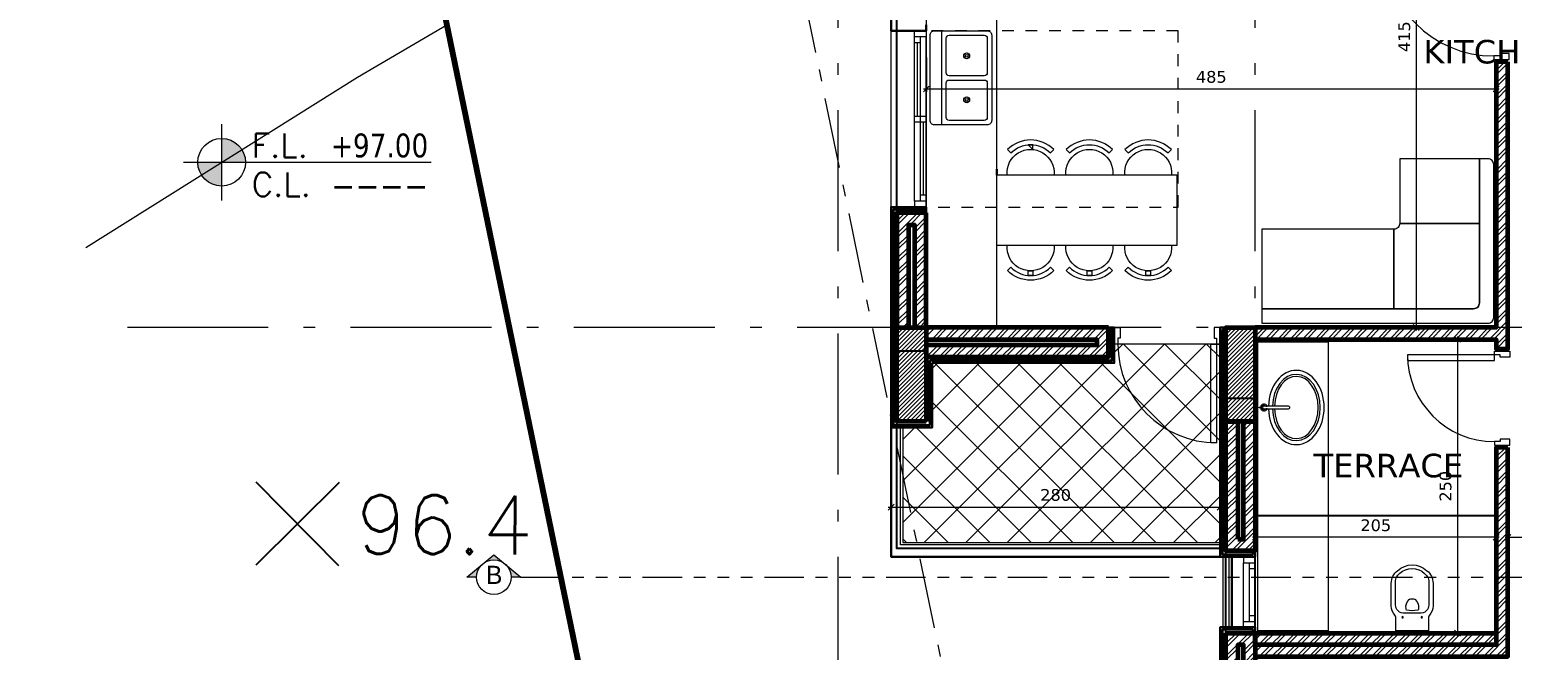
# Model space of a CAD drawing. Header units: inches. Extents: x -48 to 777, y -156 to 510.
# Drawn here: x 186.6 to 199.21, y 240.11 to 245.39 of the extents above; entities that cross this region are included whole.
import ezdxf
from ezdxf.enums import TextEntityAlignment as Align

# ---------------------------------------------------------------- set-up
doc = ezdxf.new("R2010")
doc.units = ezdxf.units.IN
doc.header["$MEASUREMENT"] = 0
doc.set_wipeout_variables(frame=1)
for name, pattern in [('ACAD_ISO06W100', [36, 24, -3, 0, -3, 0, -3, 0, -3]), ('ACAD_ISO10W100', [18, 12, -3, 0, -3]), ('HIDDEN', [0.375, 0.25, -0.125]), ('NUHA', [1.45, 0.75, -0.25, 0.2, -0.25])]:
    doc.linetypes.add(name, pattern=pattern)
doc.layers.get('Defpoints').update_dxf_attribs({"lineweight": 5})
for name, color, linetype, lineweight in [('A-AXIS', 253, 'ACAD_ISO10W100', 5), ('A-AXIS ST', 251, 'ACAD_ISO10W100', 5), ('A-DIM', 9, 'Continuous', 5), ('A-DOORS', 38, 'Continuous', 20), ('A-FURN1', 211, 'Continuous', 15), ('A-HIDDEN', 254, 'HIDDEN', 5), ('A-LEVELS', 139, 'Continuous', 20), ('A-LIMIT LOT', 235, 'ACAD_ISO10W100', 20), ('A-PILLARS', 1, 'Continuous', 60), ('A-PROJECTION1', 6, 'Continuous', 30), ('A-SANITARY', 120, 'Continuous', 5), ('A-SIGNS1', 20, 'Continuous', 15), ('A-SIGNS2', 30, 'Continuous', 15), ('A-TEXT', 50, 'Continuous', 15), ('A-WALLS', 7, 'Continuous', 60), ('A-WINDOWS', 4, 'Continuous', 20), ('C-STONE', 42, 'Continuous', 30), ('C-WOOD', 28, 'Continuous', 30), ('D-GLASS', 171, 'Continuous', 20), ('D-STONE', 52, 'Continuous', 20), ('D-WOOD', 32, 'Continuous', 20), ('H-PILLARS', 61, 'Continuous', 5), ('H-TILING', 54, 'Continuous', 5), ('H-WALLS', 51, 'Continuous', 5)]:
    doc.layers.add(name, color=color, linetype=linetype, lineweight=lineweight)
for name, color, linetype in [('pts pc', 7, 'Continuous'), ('str-columns', 3, 'Continuous'), ('str-second-slab', 5, 'Continuous'), ('str-sunken-slabs', 5, 'Continuous')]:
    doc.layers.add(name, color=color, linetype=linetype)
doc.styles.add('2mm', font='simplex.shx', dxfattribs={"height": 0.5})
doc.styles.add('ROMAND', font='verdana.ttf')
doc.styles.add('ROMANS', font='romans__.ttf', dxfattribs={"height": 0.14})
doc.styles.add('Stretch', font='GOTHIC.TTF', dxfattribs={"width": 0.75, "height": 0.2})
doc.dimstyles.new('M-1.50', dxfattribs={"dimtxt": 0.1, "dimasz": 0.05, "dimexe": 0.025, "dimexo": 0.025, "dimgap": 0.05, "dimtad": 1, "dimlfac": 100, "dimrnd": 0.5, "dimzin": 9, "dimdsep": 46, "dimtxsty": 'ROMAND', "dimblk": 'OBLIQUE', "dimcen": 1, "dimdle": 0.025, "dimclrd": 256, "dimclre": 256, "dimclrt": 2, "dimadec": 0, "dimazin": 0, "dimtfac": 0.666667, "dimtmove": 2, "dimatfit": 3, "dimfxl": 0.04, "dimtolj": 1, "dimtzin": 5, "dimlwd": -1, "dimlwe": -1, "dimarcsym": 0})
pattern_1 = [(45, (-341.49175, -76.21088), (-0.053033009, 0.053033009), []), (45, (-341.4564, -76.21088), (-0.053033009, 0.053033009), [])]
pattern_2 = [(45, (0, 99), (-0.053033009, 0.053033009), []), (45, (0.035355, 99), (-0.053033009, 0.053033009), [])]

# ---------------------------------------------------------------- blocks, each defined once
blk = doc.blocks.new('AXIS')
at = {"layer": 'A-AXIS ST', "ltscale": 0.1}
for p, q in [((633.96853, 296.91777), (633.96853, 336.01919)), ((637.51853, 296.91777), (637.51853, 336.01919)), ((657.61853, 319.06933), (627.81853, 319.06933))]:
    blk.add_line(p, q, dxfattribs=at)
blk = doc.blocks.new('*U26')
for p, q in [((50, 100), (550, 100)), ((50, 50), (550, 50)), ((50, 0), (550, 0)), ((500, 50), (500, 0))]:
    blk.add_line(p, q)
for points in [[(0, 100), (50, 100), (50, 0), (0, 0)], [(100, 50), (100, 0)], [(600, 100), (550, 100), (550, 0), (600, 0)]]:
    blk.add_lwpolyline(points)
blk = doc.blocks.new('*U35')
for points in [[(130, -160), (100, -160), (100, -20), (150, -20), (150, -110), (130, -110), (130, -160)], [(970, -160), (1000, -160), (1000, -20), (950, -20), (950, -110), (970, -110), (970, -160)], [(920, -1000), (920, -160), (970, -160), (970, -1000)]]:
    blk.add_lwpolyline(points, close=True)
blk.add_arc((970, -160), 840, 180, 270)
blk = doc.blocks.new('_Oblique')
at = {"color": 0, "linetype": 'ByBlock', "lineweight": -2}
blk.add_line((-0.5, -0.5), (0.5, 0.5), dxfattribs=at)
blk = doc.blocks.new('*D1000')
at = {"layer": 'A-DIM', "transparency": 16777216}
for p, q in [((193.902, 241.329), (196.752, 241.329)), ((193.927, 241.304), (193.927, 241.304)), ((196.727, 241.304), (196.727, 241.304))]:
    blk.add_line(p, q, dxfattribs=at)
at = {"layer": 'Defpoints', "color": 0, "transparency": 16777216}
for p in [(193.927, 241.329), (196.727, 241.329), (196.727, 241.329)]:
    blk.add_point(p, dxfattribs=at)
at = {"layer": 'A-DIM', "transparency": 16777216, "xscale": 0.05, "yscale": 0.05, "zscale": 0.05, "rotation": 180}
blk.add_blockref('_Oblique', (193.927, 241.329), dxfattribs=at)
at = {"layer": 'A-DIM', "transparency": 16777216, "xscale": 0.05, "yscale": 0.05, "zscale": 0.05}
blk.add_blockref('_Oblique', (196.727, 241.329), dxfattribs=at)
at = {"layer": 'A-DIM', "color": 2, "transparency": 16777216, "insert": (195.327, 241.432), "char_height": 0.1, "attachment_point": 5, "style": 'ROMAND'}
blk.add_mtext('\\A1;280', dxfattribs=at)
blk = doc.blocks.new('*U998')
for p, q in [((50, 100), (1450, 100)), ((50, 50), (1450, 50)), ((50, 0), (1450, 0)), ((100, 100), (100, 50)), ((100, 75), (725, 75)), ((725, 0), (725, 100)), ((775, 0), (775, 100)), ((775, 25), (1400, 25)), ((1400, 0), (1400, 50))]:
    blk.add_line(p, q)
for points in [[(0, 100), (50, 100), (50, 0), (0, 0)], [(1500, 100), (1450, 100), (1450, 0), (1500, 0)]]:
    blk.add_lwpolyline(points)
blk = doc.blocks.new('*U1006')
for points in [[(720, 880), (720, -60), (770, -60), (770, 880)], [(-170, -60), (-200, -60), (-200, -190), (-150, -190), (-150, -110), (-170, -110), (-170, -60)], [(770, -60), (800, -60), (800, -190), (750, -190), (750, -110), (770, -110), (770, -60)]]:
    blk.add_lwpolyline(points, close=True)
blk.add_arc((770, -60), 940, 90, 180)
blk = doc.blocks.new('xcjvhcghfngf')
at = {"layer": 'A-FURN1'}
blk.add_line((538.473, 319.905), (538.473, 319.105), dxfattribs=at)
at = {"layer": 'A-FURN1', "extrusion": (0, 0, -1)}
blk.add_lwpolyline([(-538.473, 319.105), (-540.398, 319.105, -0.414214), (-540.448, 319.155), (-540.448, 320.455, -0.414214), (-540.398, 320.505), (-540.326, 320.505), (-540.326, 319.278, 0.414214), (-540.276, 319.228), (-538.473, 319.228)], format="xyb", dxfattribs=at)
blk.add_lwpolyline([(-540.326, 319.955), (-540.326, 320.505), (-539.648, 320.505), (-539.648, 319.955)], close=True, dxfattribs=at)
blk.add_lwpolyline([(-538.473, 319.228), (-539.598, 319.228), (-539.598, 319.905), (-538.473, 319.905)], dxfattribs=at)
blk.add_lwpolyline([(-539.598, 319.228), (-540.276, 319.228, -0.414214), (-540.326, 319.278), (-540.326, 319.955), (-539.648, 319.955, 0.414214), (-539.598, 319.905)], format="xyb", close=True, dxfattribs=at)
blk = doc.blocks.new('gchxfd')
blk.add_line((330.526, -18.61), (330.526, -17.81))
for points in [[(330.463, -18.61, -0.414214), (330.426, -18.573), (330.426, -17.848, -0.414214), (330.463, -17.81), (330.913, -17.81, -0.414214), (330.951, -17.848), (330.951, -18.573, -0.414214), (330.913, -18.61)], [(330.588, -18.192, -0.414214), (330.563, -18.167), (330.563, -17.873, -0.414214), (330.588, -17.848), (330.888, -17.848, -0.414214), (330.913, -17.873), (330.913, -18.167, -0.414214), (330.888, -18.192)], [(330.713, -18.023, -1), (330.763, -18.023, -1)], [(330.726, -18.023, -1), (330.751, -18.023, -1)], [(330.588, -18.573, -0.414214), (330.563, -18.548), (330.563, -18.254, -0.414214), (330.588, -18.229), (330.888, -18.229, -0.414214), (330.913, -18.254), (330.913, -18.548, -0.414214), (330.888, -18.573)], [(330.713, -18.398, -1), (330.763, -18.398, -1)], [(330.726, -18.398, -1), (330.751, -18.398, -1)]]:
    blk.add_lwpolyline(points, format="xyb", close=True)
blk = doc.blocks.new('*U1007')
for points in [[(720, 680), (720, -60), (770, -60), (770, 680)], [(30, -60), (0, -60), (0, -190), (50, -190), (50, -110), (30, -110), (30, -60)], [(770, -60), (800, -60), (800, -190), (750, -190), (750, -110), (770, -110), (770, -60)]]:
    blk.add_lwpolyline(points, close=True)
blk.add_arc((770, -60), 740, 90, 180)
blk = doc.blocks.new('fghjgcfd')
for points in [[(114.593, -90.621, 0.697476), (114.587, -90.654), (114.587, -90.663, -0.791584), (114.593, -90.612)], [(114.605, -90.824, -0.509087), (114.593, -90.833, -0.325305), (114.587, -90.824), (114.587, -90.638, -1), (114.605, -90.638)], [(114.605, -90.663), (114.605, -90.654, 0.697476), (114.599, -90.621), (114.599, -90.612, -0.791584)]]:
    blk.add_lwpolyline(points, format="xyb", close=True)
blk.add_lwpolyline([(114.599, -90.604), (114.593, -90.604), (114.593, -90.622), (114.599, -90.622)], close=True)
at = {"extrusion": (0, 0, -1)}
for major_axis, ratio, start_param, end_param in [((-0.28, 0), 0.75, 7.88683, 14.104318), ((-0.25, 0), 0.72, 7.890774, 14.100375), ((-0.235, 0), 0.702128, 7.893123, 14.098025)]:
    blk.add_ellipse((114.596, -90.883), major_axis=major_axis, ratio=ratio, start_param=start_param, end_param=end_param, dxfattribs=at)
blk = doc.blocks.new('A$C114C6178')
for points in [[(178, -212, 0.16864), (147, -133, -0.198912), (140, -115), (140, 0), (-140, 0), (-140, -115, -0.198912), (-147, -133, 0.16864), (-178, -212), (-178, -405, 0.225866), (-126, -511, 0.390178), (126, -511, 0.225866), (178, -405)], [(143, -232, 0.110329), (130, -181, 0.254034), (77, -150), (-77, -150, 0.254034), (-130, -181, 0.110329), (-143, -232), (-143, -405, 0.247706), (-106, -489, 0.390724), (106, -488, 0.246571), (143, -405)], [(55, -186, 0.338204), (47, -176, 0.109547), (-47, -176, 0.38369), (-52, -186, 0.252795), (-25, -266, 0.060555), (-21, -269, 0.083015), (0, -272, 0.083015), (21, -269, 0.060555), (25, -266, 0.250335)]]:
    blk.add_lwpolyline(points, format="xyb", close=True)
for centre in [(-82, -115), (82, -115)]:
    blk.add_circle(centre, 5.91)
blk = doc.blocks.new('*D1038')
at = {"layer": 'A-DIM', "transparency": 16777216}
for p, q in [((194.227, 245.156), (194.227, 244.863)), ((199.077, 245.093), (199.077, 244.863)), ((194.202, 244.888), (199.102, 244.888))]:
    blk.add_line(p, q, dxfattribs=at)
at = {"layer": 'Defpoints', "color": 0, "transparency": 16777216}
for p in [(194.227, 245.181), (199.077, 245.118), (199.077, 244.888)]:
    blk.add_point(p, dxfattribs=at)
at = {"layer": 'A-DIM', "transparency": 16777216, "xscale": 0.05, "yscale": 0.05, "zscale": 0.05, "rotation": 180}
blk.add_blockref('_Oblique', (194.227, 244.888), dxfattribs=at)
at = {"layer": 'A-DIM', "transparency": 16777216, "xscale": 0.05, "yscale": 0.05, "zscale": 0.05}
blk.add_blockref('_Oblique', (199.077, 244.888), dxfattribs=at)
at = {"layer": 'A-DIM', "color": 2, "transparency": 16777216, "insert": (196.652, 244.99), "char_height": 0.1, "attachment_point": 5, "style": 'ROMAND'}
blk.add_mtext('\\A1;485', dxfattribs=at)
blk = doc.blocks.new('*D1039')
at = {"layer": 'A-DIM', "transparency": 16777216}
for p, q in [((198.121, 247.008), (198.421, 247.008)), ((198.396, 247.033), (198.396, 242.832)), ((198.571, 242.857), (198.371, 242.857))]:
    blk.add_line(p, q, dxfattribs=at)
at = {"layer": 'Defpoints', "color": 0, "transparency": 16777216}
for p in [(198.096, 247.008), (198.396, 242.857), (198.596, 242.857)]:
    blk.add_point(p, dxfattribs=at)
at = {"layer": 'A-DIM', "transparency": 16777216, "xscale": 0.05, "yscale": 0.05, "zscale": 0.05}
for p, rotation in [((198.396, 247.008), 90), ((198.396, 242.857), 270)]:
    blk.add_blockref('_Oblique', p, dxfattribs=dict(at, rotation=rotation))
at = {"layer": 'A-DIM', "color": 2, "transparency": 16777216, "insert": (198.295, 245.333), "char_height": 0.1, "attachment_point": 5, "rotation": 90, "style": 'ROMAND'}
blk.add_mtext('\\A1;415', dxfattribs=at)
blk = doc.blocks.new('*D1040')
at = {"layer": 'A-DIM', "transparency": 16777216}
for p, q in [((199.052, 242.757), (198.723, 242.757)), ((198.748, 242.782), (198.748, 240.232)), ((199.052, 240.257), (198.723, 240.257))]:
    blk.add_line(p, q, dxfattribs=at)
at = {"layer": 'Defpoints', "color": 0, "transparency": 16777216}
for p in [(199.077, 242.757), (198.748, 240.257), (199.077, 240.257)]:
    blk.add_point(p, dxfattribs=at)
at = {"layer": 'A-DIM', "transparency": 16777216, "xscale": 0.05, "yscale": 0.05, "zscale": 0.05}
for p, rotation in [((198.748, 242.757), 90), ((198.748, 240.257), 270)]:
    blk.add_blockref('_Oblique', p, dxfattribs=dict(at, rotation=rotation))
at = {"layer": 'A-DIM', "color": 2, "transparency": 16777216, "insert": (198.646, 241.507), "char_height": 0.1, "attachment_point": 5, "rotation": 90, "style": 'ROMAND'}
blk.add_mtext('\\A1;250', dxfattribs=at)
blk = doc.blocks.new('*D1041')
at = {"layer": 'A-DIM', "transparency": 16777216}
for p, q in [((197.027, 241.224), (197.027, 241.047)), ((199.077, 241.224), (199.077, 241.047)), ((199.102, 241.072), (197.002, 241.072))]:
    blk.add_line(p, q, dxfattribs=at)
at = {"layer": 'Defpoints', "color": 0, "transparency": 16777216}
for p in [(197.027, 241.249), (199.077, 241.249), (197.027, 241.072)]:
    blk.add_point(p, dxfattribs=at)
at = {"layer": 'A-DIM', "transparency": 16777216, "xscale": 0.05, "yscale": 0.05, "zscale": 0.05, "rotation": 180}
blk.add_blockref('_Oblique', (197.027, 241.072), dxfattribs=at)
at = {"layer": 'A-DIM', "transparency": 16777216, "xscale": 0.05, "yscale": 0.05, "zscale": 0.05}
blk.add_blockref('_Oblique', (199.077, 241.072), dxfattribs=at)
at = {"layer": 'A-DIM', "color": 2, "transparency": 16777216, "insert": (198.052, 241.174), "char_height": 0.1, "attachment_point": 5, "style": 'ROMAND'}
blk.add_mtext('\\A1;205', dxfattribs=at)
blk = doc.blocks.new('*D1059')
at = {"layer": 'A-DIM', "transparency": 16777216}
for p, q in [((199.177, 241.547), (199.177, 241.047)), ((200.277, 241.547), (200.277, 241.047)), ((199.152, 241.072), (200.302, 241.072))]:
    blk.add_line(p, q, dxfattribs=at)
at = {"layer": 'Defpoints', "color": 0, "transparency": 16777216}
for p in [(199.177, 241.572), (200.277, 241.572), (200.277, 241.072)]:
    blk.add_point(p, dxfattribs=at)
at = {"layer": 'A-DIM', "transparency": 16777216, "xscale": 0.05, "yscale": 0.05, "zscale": 0.05, "rotation": 180}
blk.add_blockref('_Oblique', (199.177, 241.072), dxfattribs=at)
at = {"layer": 'A-DIM', "transparency": 16777216, "xscale": 0.05, "yscale": 0.05, "zscale": 0.05}
blk.add_blockref('_Oblique', (200.277, 241.072), dxfattribs=at)
at = {"layer": 'A-DIM', "color": 2, "transparency": 16777216, "insert": (199.727, 241.174), "char_height": 0.1, "attachment_point": 5, "style": 'ROMAND'}
blk.add_mtext('\\A1;110', dxfattribs=at)
blk = doc.blocks.new('GXFHGCGFCD')
at = {"layer": 'A-SIGNS1', "linetype": 'NUHA'}
h = blk.add_hatch(color=256, dxfattribs=at)
h.paths.add_polyline_path([(90.3819, 61.3301), (90.3819, 61.1701), (90.5419, 61.1701, 0.414214)])
h.paths.add_polyline_path([(90.3819, 61.1701), (90.2219, 61.1701, 0.414214), (90.3819, 61.0101)])
at = {"layer": 'A-SIGNS1'}
for p, q in [((90.3819, 60.9141), (90.3819, 61.4261)), ((90.1259, 61.1701), (91.7898, 61.1701))]:
    blk.add_line(p, q, dxfattribs=at)
blk.add_circle((90.3819, 61.1701), 0.16, dxfattribs=at)
blk = doc.blocks.new('DGXFHXFGDFD')
at = {"layer": 'A-SIGNS1'}
blk.add_blockref('GXFHGCGFCD', (0, 0), dxfattribs=at)
at = {"layer": 'A-SIGNS2', "linetype": 'NUHA', "style": 'ROMANS'}
for s, p in [('F.L.', (90.5835, 61.2031)), ('C.L.', (90.5835, 60.9413))]:
    blk.add_text(s, height=0.16, dxfattribs=at).set_placement(p)
at = {"layer": 'A-SIGNS2', "style": 'ROMANS', "width": 0.910135, "flags": 4}
for tag, p, p2 in [('NIV.FINI', (91.1159, 61.2031), (91.7898, 61.2031)), ('NIV.BETON', (91.1159, 60.9413), (91.7898, 60.9413))]:
    blk.add_attdef(tag, text='', height=0.16, dxfattribs=at).set_placement(p, p2, align=Align.FIT)
blk = doc.blocks.new('LOT 688  TOPOGRAPHIC PLAN')
at = {"layer": 'A-LEVELS', "linetype": 'Continuous'}
for points in [[(-315996.37243, -27912.56863), (-315994.06274, -27911.11991), (-315992.89106, -27910.43137), (-315991.66476, -27909.84763), (-315991.00958, -27909.60551), (-315990.33388, -27909.42882), (-315989.65288, -27909.35354), (-315988.98183, -27909.41563), (-315988.31614, -27909.56079), (-315987.97166, -27909.58652), (-315987.6217, -27909.573), (-315986.92076, -27909.43586), (-315986.24408, -27909.1647), (-315985.62245, -27908.77482), (-315985.08664, -27908.28156), (-315984.66214, -27907.70748), (-315983.99229, -27907.54002)], [(-315991.12482, -27916.00948), (-315990.86281, -27915.91824), (-315990.58971, -27915.87283), (-315990.3048, -27915.87713), (-315990.01092, -27915.92436), (-315989.41109, -27916.10988)], [(-315986.04446, -27916.27165), (-315985.68411, -27915.78224), (-315985.36788, -27915.2469), (-315985.03521, -27914.74332), (-315984.84378, -27914.52771), (-315984.62729, -27914.34684), (-315984.12665, -27914.07836)]]:
    blk.add_lwpolyline(points, dxfattribs=at)
at = {"layer": 'A-LIMIT LOT', "linetype": 'Continuous', "const_width": 0.1}
blk.add_lwpolyline([(-315996.80172, -27893.57917), (-315985.1164, -27950.2257), (-315970.22923, -27937.16678), (-315964.6636, -27941.43051), (-315964.08799, -27936.87852), (-315969.32038, -27930.53073), (-315969.32038, -27896.23659), (-315996.80172, -27893.57917)], dxfattribs=at)
at = {"layer": 'pts pc', "linetype": 'Continuous'}
for points in [[(-315994.21646, -27914.5707), (-315994.92724, -27915.2739)], [(-315994.22025, -27915.27769), (-315994.92345, -27914.56691)], [(-315990.26611, -27915.26289), (-315990.97689, -27915.96609)], [(-315990.2699, -27915.96988), (-315990.9731, -27915.2591)]]:
    blk.add_lwpolyline(points, dxfattribs=at)
at = {"layer": 'pts pc', "color": 1, "char_height": 0.5, "attachment_point": 1, "rotation": 359.692852, "style": '2mm'}
for s, insert, width in [('\\Fsimplex.shx;\\W1.0000000000;\\T1.0000000000;\\o\\l96.413', (-315994.07051, -27914.67499), 2.9761905), ('\\Fsimplex.shx;\\W1.0000000000;\\T1.0000000000;\\o\\l96.030', (-315990.12017, -27915.36717), 3.0714286)]:
    blk.add_mtext(s, dxfattribs=dict(at, insert=insert, width=width))
at = {"linetype": 'Continuous'}
blk.add_wipeout([(-315996.80172, -27893.57917), (-315969.32038, -27896.23659), (-315969.32038, -27930.53073), (-315964.08799, -27936.87852), (-315964.6636, -27941.43051), (-315970.22923, -27937.16678), (-315985.1164, -27950.2257)], dxfattribs=at).dxf.layer = 'A-LIMIT LOT'
at = {"layer": 'A-HIDDEN', "linetype": 'ACAD_ISO10W100', "ltscale": 0.05}
blk.add_lwpolyline([(-315992.30527, -27900.52725), (-315983.21966, -27944.57125), (-315970.69258, -27933.58259), (-315972.32038, -27931.60779), (-315972.32038, -27902.3323)], close=True, dxfattribs=at)
at = {"layer": 'A-SIGNS1'}
ref = blk.add_blockref('DGXFHXFGDFD', (-316109.74949, -27989.35903), dxfattribs=dict(at, xscale=1.267200000000003, yscale=1.267200000000003, zscale=1.267200000000003))
ref.add_attrib('NIV.FINI', '+97.00', dxfattribs={"layer": 'A-SIGNS2', "height": 0.202752, "style": 'ROMAND', "width": 0.797031}).set_placement((-315994.28747, -27911.80242), (-315993.4595, -27911.80242), align=Align.FIT)
ref.add_attrib('NIV.BETON', '----', dxfattribs={"layer": 'A-SIGNS2', "height": 0.202752, "style": 'ROMAND', "width": 1.634557}).set_placement((-315994.28747, -27912.13419), (-315993.4595, -27912.13419), align=Align.FIT)
blk = doc.blocks.new('ZDGFHGCGFF')
h = blk.add_hatch(color=256)
h.paths.add_polyline_path([(94.0863, 59.8041), (94.1509, 59.726, 0.223535), (94.0863, 59.7564)])
h.paths.add_polyline_path([(94.1509, 59.726), (94.1951, 59.6725), (94.1509, 59.6191, 0.17452), (94.1701, 59.6725, 0.17452)])
h.paths.add_polyline_path([(94.0863, 59.5887, 0.223535), (94.1509, 59.6191), (94.0863, 59.541)])
for p, q in [((94.0863, 59.7564), (94.0863, 59.8041)), ((94.0863, 59.8041), (94.1951, 59.6725)), ((94.1951, 59.6725), (94.0863, 59.541)), ((94.0863, 59.541), (94.0863, 59.5887))]:
    blk.add_line(p, q)
blk.add_circle((94.0863, 59.6725), 0.0839)
blk = doc.blocks.new('ZDGFHGCJHGHFG')
at = {"layer": 'A-SIGNS1', "rotation": 90}
blk.add_blockref('ZDGFHGCGFF', (154.0776, -34.4137), dxfattribs=at)
at = {"layer": 'A-SIGNS2', "linetype": 'ACAD_ISO06W100', "ltscale": 0.01, "style": 'Stretch', "flags": 12}
blk.add_attdef('A', text='', height=0.0883, dxfattribs=at).set_placement((94.4069, 59.6837), align=Align.MIDDLE)

msp = doc.modelspace()

# ---------------------------------------------------------------- block references
at = {"layer": 'pts pc'}
msp.add_blockref('LOT 688  TOPOGRAPHIC PLAN', (316183.44716, 28156.10823), dxfattribs=at)

# ---------------------------------------------------------------- next in the draw order: hatches: boundary and pattern name
at = {"layer": 'H-PILLARS', "linetype": 'Continuous'}
h = msp.add_hatch(dxfattribs=at)
h.set_pattern_fill('ANSI31', color=256, scale=0.2)
h.set_pattern_definition([(45, (-351.391753, -70.60263), (-0.0176776695, 0.0176776695), [])])
h.paths.add_polyline_path([(194.22678, 242.05688), (193.97678, 242.05688), (193.97678, 242.85688), (194.22678, 242.85688)])
h = msp.add_hatch(dxfattribs=at)
h.set_pattern_fill('ANSI31', color=256, scale=0.2)
h.set_pattern_definition([(45, (-348.591753, -70.60263), (-0.0176776695, 0.0176776695), [])])
h.paths.add_polyline_path([(197.02678, 242.05688), (196.77678, 242.05688), (196.77678, 242.85688), (197.02678, 242.85688)])
at = {"layer": 'H-TILING'}
h = msp.add_hatch(dxfattribs=at)
h.set_pattern_fill('ANSI37', color=256, scale=2)
h.set_pattern_definition([(45, (-80.75397, 99), (-0.1767767, 0.1767767), []), (135, (-80.75397, 99), (-0.1767767, -0.1767767), [])])
h.paths.add_polyline_path([(195.82678, 242.55688), (194.27678, 242.55688), (194.27678, 242.00688), (194.35678, 242.00688), (194.02678, 242.00688), (194.02678, 241.02688), (196.72678, 241.02688), (196.72678, 242.55688), (196.72678, 242.71688), (195.82678, 242.71688)])
at = {"layer": 'H-WALLS'}
h = msp.add_hatch(dxfattribs=at)
h.set_pattern_fill('ANSI32', color=256, scale=0.2)
h.set_pattern_definition(pattern_2)
h.paths.add_polyline_path([(199.17678, 245.11845), (199.07678, 245.11845), (199.07678, 242.85688), (197.02678, 242.85688), (197.02678, 242.75688), (199.07678, 242.75688), (199.07678, 242.67648), (199.17678, 242.67648)])
h = msp.add_hatch(dxfattribs=at)
h.set_pattern_fill('ANSI32', color=256, scale=0.2)
h.set_pattern_definition(pattern_2)
h.paths.add_polyline_path([(194.22678, 243.83267), (193.97678, 243.83267), (193.97678, 242.85688), (194.07678, 242.85688), (194.07678, 243.73267), (194.12678, 243.73267), (194.12678, 242.85688), (194.22678, 242.85688)])
h = msp.add_hatch(dxfattribs=at)
h.set_pattern_fill('ANSI32', color=256, scale=0.2)
h.set_pattern_definition([(45, (-340.53957, -76.21088), (-0.053033009, 0.053033009), []), (45, (-340.50421, -76.21088), (-0.053033009, 0.053033009), [])])
h.paths.add_polyline_path([(195.77678, 242.85688), (194.22678, 242.85688), (194.22678, 242.75688), (195.67678, 242.75688), (195.67678, 242.70688), (194.22678, 242.70688), (194.22678, 242.60688), (195.77678, 242.60688)])
h = msp.add_hatch(dxfattribs=at)
h.set_pattern_fill('ANSI32', color=256, scale=0.2)
h.set_pattern_definition(pattern_1)
h.paths.add_polyline_path([(196.87678, 241.05605), (196.92678, 241.05605), (196.92678, 241.10605), (196.92678, 242.05688), (197.02678, 242.05688), (197.02678, 241.20605), (197.02678, 240.95605), (196.77678, 240.95605), (196.77678, 241.55605), (196.77678, 242.05688), (196.87678, 242.05688)])
h = msp.add_hatch(dxfattribs=at)
h.set_pattern_fill('ANSI32', color=256, scale=0.2)
h.set_pattern_definition(pattern_2)
h.paths.add_polyline_path([(199.17678, 241.83688), (199.07678, 241.83688), (199.07678, 240.15688), (197.02678, 240.15688), (197.02678, 240.05688), (199.17678, 240.05688)])
h = msp.add_hatch(dxfattribs=at)
h.set_pattern_fill('ANSI32', color=256, scale=0.2)
h.set_pattern_definition(pattern_1)
h.paths.add_polyline_path([(196.77678, 240.25688), (197.02678, 240.25688), (197.02678, 239.85688), (196.92678, 239.85688), (196.92678, 240.15688), (196.87678, 240.15688), (196.87678, 239.85688), (196.77678, 239.85688)])
h = msp.add_hatch(dxfattribs=at)
h.set_pattern_fill('ANSI32', color=256, scale=0.2)
h.set_pattern_definition(pattern_2)
h.paths.add_polyline_path([(197.02678, 240.25688), (199.07678, 240.25688), (199.07678, 240.15688), (197.02678, 240.15688)])

# ---------------------------------------------------------------- next in the draw order: linework, layer by layer
at = {"layer": 'A-AXIS', "linetype": 'ACAD_ISO06W100', "ltscale": 0.014}
msp.add_line((190.77664, 240.73298), (214.66993, 240.73298), dxfattribs=at)
at = {"layer": 'A-FURN1', "extrusion": (0, 0, -1)}
for points in [[(-194.91656, 244.37161), (-194.94485, 244.34333, 0.41421356), (-195.28426, 244.34333), (-195.31254, 244.37161, -0.41421356)], [(-195.41656, 244.37162), (-195.44485, 244.34333, 0.41421356), (-195.78426, 244.34333), (-195.81254, 244.37162, -0.41421356)], [(-195.91656, 244.37162), (-195.94485, 244.34333, 0.41421356), (-196.28426, 244.34333), (-196.31254, 244.37162, -0.41421356)], [(-195.13455, 244.41279, -0.04173926), (-195.09455, 244.41279), (-195.13455, 244.37262)], [(-194.91656, 243.34215), (-194.94485, 243.37044, -0.41421356), (-195.28426, 243.37044), (-195.31254, 243.34215, 0.41421356)], [(-195.13455, 243.30098, 0.04173926), (-195.09455, 243.30098), (-195.09455, 243.34115, -0.05012563), (-195.13455, 243.34115)], [(-195.41656, 243.34215), (-195.44485, 243.37044, -0.41421356), (-195.78426, 243.37044), (-195.81254, 243.34215, 0.41421356)], [(-195.63455, 243.30098, 0.04173926), (-195.59455, 243.30098), (-195.59455, 243.34115, -0.05012563), (-195.63455, 243.34115)], [(-195.91656, 243.34215), (-195.94485, 243.37044, -0.41421356), (-196.28426, 243.37044), (-196.31254, 243.34215, 0.41421356)], [(-196.13455, 243.30098, 0.04173926), (-196.09455, 243.30098), (-196.09455, 243.34115, -0.05012563), (-196.13455, 243.34115)]]:
    msp.add_lwpolyline(points, format="xyb", close=True, dxfattribs=at)
for centre, start, end in [((-195.11455, 244.17362), 355.198389, 184.801611), ((-195.61455, 244.17363), 355.198389, 184.801611), ((-196.11455, 244.17363), 355.198389, 184.801611), ((-195.11455, 243.54014), 175.198389, 4.801611), ((-195.61455, 243.54014), 175.198389, 4.801611), ((-196.11455, 243.54014), 175.198389, 4.801611)]:
    msp.add_arc(centre, 0.2, start, end, dxfattribs=at)
at = {"layer": 'A-HIDDEN', "linetype": 'HIDDEN', "ltscale": 0.3}
msp.add_lwpolyline([(193.92678, 243.88267), (196.37102, 243.88267), (196.37102, 245.38267), (193.92678, 245.38267)], dxfattribs=at)
at = {"layer": 'A-PILLARS'}
for points in [[(194.22678, 242.05688), (193.97678, 242.05688), (193.97678, 242.85688), (194.22678, 242.85688)], [(197.02678, 242.05688), (196.77678, 242.05688), (196.77678, 242.85688), (197.02678, 242.85688)]]:
    msp.add_lwpolyline(points, close=True, dxfattribs=at)
at = {"layer": 'A-PROJECTION1'}
msp.add_lwpolyline([(193.92678, 242.00688), (193.92678, 240.90688), (196.72678, 240.90688)], dxfattribs=at)
at = {"layer": 'A-SANITARY'}
for points in [[(194.22678, 247.00844), (194.22678, 247.00844), (194.22678, 242.85688), (194.82678, 242.85688), (194.82678, 246.35844), (197.01456, 246.35844), (197.01456, 247.00844), (194.22678, 247.00844)], [(197.04678, 240.25688), (197.04678, 242.73688), (197.64678, 242.73688), (197.64678, 240.25688), (197.64678, 240.25688), (197.64678, 240.27688), (197.04678, 240.27688)]]:
    msp.add_lwpolyline(points, dxfattribs=at)
msp.add_lwpolyline([(196.35964, 243.55688), (194.82678, 243.55688), (194.82678, 244.15688), (196.35964, 244.15688)], close=True, dxfattribs=at)
at = {"layer": 'A-WALLS'}
for points in [[(199.17678, 245.11845), (199.07678, 245.11845), (199.07678, 242.85688), (197.02678, 242.85688), (197.02678, 242.75688), (199.07678, 242.75688), (199.07678, 242.67648), (199.17678, 242.67648)], [(194.22678, 243.83267), (193.97678, 243.83267), (193.97678, 242.85688), (194.07678, 242.85688), (194.07678, 243.73267), (194.12678, 243.73267), (194.12678, 242.85688), (194.22678, 242.85688)], [(196.87678, 241.05605), (196.92678, 241.05605), (196.92678, 241.10605), (196.92678, 242.05688), (197.02678, 242.05688), (197.02678, 241.20605), (197.02678, 240.95605), (196.77678, 240.95605), (196.77678, 241.55605), (196.77678, 242.05688), (196.87678, 242.05688)], [(196.77678, 240.25688), (197.02678, 240.25688), (197.02678, 239.85688), (196.92678, 239.85688), (196.92678, 240.15688), (196.87678, 240.15688), (196.87678, 239.85688), (196.77678, 239.85688)]]:
    msp.add_lwpolyline(points, close=True, dxfattribs=at)
at = {"layer": 'A-WALLS', "linetype": 'Continuous'}
for points in [[(195.77678, 242.85688), (194.22678, 242.85688), (194.22678, 242.75688), (195.67678, 242.75688), (195.67678, 242.70688), (194.22678, 242.70688), (194.22678, 242.60688), (195.77678, 242.60688)], [(199.17678, 241.83688), (199.07678, 241.83688), (199.07678, 240.15688), (197.02678, 240.15688), (197.02678, 240.05688), (199.17678, 240.05688)], [(197.02678, 240.25688), (199.07678, 240.25688), (199.07678, 240.15688), (197.02678, 240.15688)]]:
    msp.add_lwpolyline(points, close=True, dxfattribs=at)
at = {"layer": 'C-STONE'}
msp.add_line((194.00678, 242.00688), (193.92678, 242.00688), dxfattribs=at)
for points in [[(194.22679, 248.30845), (194.22678, 248.35845), (193.92678, 248.35845), (193.92679, 247.25845), (193.92678, 247.25845), (193.92678, 245.38267), (194.22678, 245.38267)], [(194.22678, 245.43267), (194.22678, 245.38267)], [(194.82678, 244.1547), (194.82678, 244.2047)], [(194.22678, 243.88267), (193.92678, 243.88267), (193.92678, 242.00688), (194.27678, 242.00688), (194.27678, 242.55688), (195.82678, 242.55688), (195.82678, 242.85688), (195.77678, 242.85688)], [(194.22678, 243.86267), (193.94678, 243.86267), (193.94678, 242.02688), (194.25678, 242.02688), (194.25678, 242.57688), (195.80678, 242.57688), (195.80678, 242.85688)], [(194.22678, 243.83267), (194.22678, 243.88267)]]:
    msp.add_lwpolyline(points, dxfattribs=at)
at = {"layer": 'C-STONE', "linetype": 'Continuous'}
for points in [[(196.77678, 242.85688), (196.72678, 242.85688), (196.72678, 242.55688), (196.72678, 242.55688), (196.72678, 240.90688), (197.02678, 240.90688), (197.02678, 240.95688)], [(196.77678, 242.83688), (196.74678, 242.83688), (196.74678, 242.57688), (196.74678, 242.57688), (196.74678, 240.92688), (197.00678, 240.92688), (197.00678, 240.95688)], [(197.02678, 240.25688), (197.02678, 240.30688), (196.72678, 240.30688), (196.72678, 238.60688), (197.02678, 238.60688), (197.02678, 238.65688)], [(197.00678, 240.25688), (197.00678, 240.28688), (196.74678, 240.28688), (196.74678, 238.62688), (197.00678, 238.62688), (197.00678, 238.65688)]]:
    msp.add_lwpolyline(points, dxfattribs=at)
at = {"layer": 'C-WOOD'}
msp.add_line((196.82678, 240.30688), (196.82678, 240.90688), dxfattribs=at)
at = {"layer": 'D-GLASS'}
msp.add_lwpolyline([(196.72678, 241.00688), (194.00678, 241.00688), (194.00678, 242.00688), (194.02678, 242.00688), (194.02678, 241.02688), (196.72678, 241.02688)], dxfattribs=at)
at = {"layer": 'D-STONE', "linetype": 'Continuous'}
for p, q in [((193.92678, 243.88267), (193.92678, 245.38267)), ((196.72678, 242.71688), (195.82678, 242.71688))]:
    msp.add_line(p, q, dxfattribs=at)
at = {"layer": 'D-WOOD'}
msp.add_lwpolyline([(196.75178, 240.90688), (196.80178, 240.90688), (196.80178, 240.30688), (196.75178, 240.30688)], close=True, dxfattribs=at)
at = {"layer": 'str-columns'}
for points in [[(196.77678, 242.25688), (197.02678, 242.25688), (197.02678, 242.85688), (196.77678, 242.85688)], [(193.97678, 242.05688), (194.22678, 242.05688), (194.22678, 242.65688), (193.97678, 242.65688)]]:
    msp.add_lwpolyline(points, close=True, dxfattribs=at)
at = {"layer": 'str-second-slab'}
msp.add_lwpolyline([(196.77678, 228.60688), (196.77678, 240.97688), (193.97678, 240.97688), (193.97678, 247.30845), (193.47678, 247.30845), (193.47678, 254.70845), (197.82658, 254.70845), (197.82658, 254.75845), (200.92678, 254.75845), (200.92678, 254.75845), (201.37678, 254.75845), (201.37678, 254.75845), (202.97678, 254.75845), (202.97678, 254.75845), (203.42678, 254.75845), (203.42678, 254.75845), (206.52678, 254.75845)], dxfattribs=at)
at = {"layer": 'str-sunken-slabs'}
msp.add_lwpolyline([(199.07678, 240.25688), (197.02678, 240.25688), (197.02678, 241.25688), (199.07678, 241.25688)], close=True, dxfattribs=at)

# ---------------------------------------------------------------- next in the draw order: block references
at = {"layer": 'A-DIM'}
msp.add_blockref('AXIS', (-440.49175, -76.21088), dxfattribs=at)
at = {"layer": 'A-DOORS', "xscale": 0.0009999999999906002, "yscale": 0.0009999999999906002, "zscale": 0.0009999999999906002, "rotation": 90.00000118206094}
for name, p in [('*U1006', (198.99678, 245.33845)), ('*U1007', (199.00178, 241.85648))]:
    msp.add_blockref(name, p, dxfattribs=at)
at = {"layer": 'A-DOORS', "xscale": 0.0009999999999906, "yscale": 0.0009999999999906, "zscale": 0.0009999999999906}
msp.add_blockref('*U35', (195.72678, 242.87688), dxfattribs=at)
at = {"layer": 'A-FURN1'}
msp.add_blockref('xcjvhcghfngf', (-341.39175, -76.21088), dxfattribs=at)
at = {"layer": 'A-SANITARY'}
msp.add_blockref('gchxfd', (-136.16754, 263.19299), dxfattribs=at)
at = {"layer": 'A-SANITARY', "xscale": -1.1286, "yscale": 1.1286, "zscale": 1.1286, "rotation": 90}
msp.add_blockref('fghjgcfd', (94.80506, 371.50994), dxfattribs=at)
at = {"layer": 'A-SANITARY', "extrusion": (0, 0, -1), "xscale": 0.001000000000885, "yscale": 0.001000000000885, "zscale": -0.001000000000885, "rotation": 180}
msp.add_blockref('A$C114C6178', (-198.36178, 240.27688), dxfattribs=at)
at = {"layer": 'A-SIGNS1'}
ref = msp.add_blockref('ZDGFHGCJHGHFG', (25.3375, 136.30606), dxfattribs=dict(at, xscale=1.75, yscale=1.75, zscale=1.75))
ref.add_attrib('A', 'B', dxfattribs={"layer": 'A-SIGNS2', "linetype": 'ACAD_ISO06W100', "ltscale": 0.01, "height": 0.15457, "style": 'Stretch'}).set_placement((190.54954, 240.7525), align=Align.MIDDLE)
at = {"layer": 'A-WINDOWS', "yscale": 0.0009999999999906004, "zscale": 0.0009999999999906004}
for name, p, xscale, rotation in [('*U998', (194.12678, 243.88267), -0.0009999999999906004, 270.0000000222), ('*U26', (197.02678, 240.30605), 0.0009999999999906004, 90.00000000044565)]:
    msp.add_blockref(name, p, dxfattribs=dict(at, xscale=xscale, rotation=rotation))

# ---------------------------------------------------------------- next in the draw order: texts
at = {"layer": 'A-TEXT', "char_height": 0.2, "width": 3.6942321, "attachment_point": 9, "style": 'ROMAND'}
for s, insert in [('KITCHEN', (199.66205, 245.10128)), ('TERRACE', (198.79668, 241.57941))]:
    msp.add_mtext(s, dxfattribs=dict(at, insert=insert))

# ---------------------------------------------------------------- next in the draw order: dimensions: what is measured, and where the dimension line sits
at = {"layer": 'A-DIM'}
dim = msp.add_linear_dim(base=(198.39582, 242.85688), p1=(198.09562, 247.00844), p2=(198.59562, 242.85688), angle=90, dimstyle='M-1.50', dxfattribs=at)
dim.commit()
dim.dimension.update_dxf_attribs({"geometry": '*D1039', "text_midpoint": (198.29461, 245.33266), "dimtype": 160})
for base, p1, p2, picture, middle in [((199.07678, 244.88753), (194.22678, 245.18138), (199.07678, 245.11845), '*D1038', (196.65178, 244.98981)), ((200.27678, 241.07228), (199.17678, 241.57156), (200.27678, 241.57156), '*D1059', (199.72678, 241.17433)), ((196.72678, 241.32924), (193.92678, 241.32924), (196.72678, 241.32924), '*D1000', (195.32678, 241.43152)), ((197.02678, 241.07228), (199.07678, 241.2494), (197.02678, 241.2494), '*D1041', (198.05178, 241.17436))]:
    dim = msp.add_linear_dim(base=base, p1=p1, p2=p2, dimstyle='M-1.50', dxfattribs=at)
    dim.commit()
    dim.dimension.update_dxf_attribs({"geometry": picture, "text_midpoint": middle})
dim = msp.add_linear_dim(base=(198.74792, 240.25688), p1=(199.07678, 242.75688), p2=(199.07678, 240.25688), angle=90, dimstyle='M-1.50', dxfattribs=at)
dim.commit()
dim.dimension.update_dxf_attribs({"geometry": '*D1040', "text_midpoint": (198.64583, 241.50688)})

doc.saveas('drawing.dxf')
